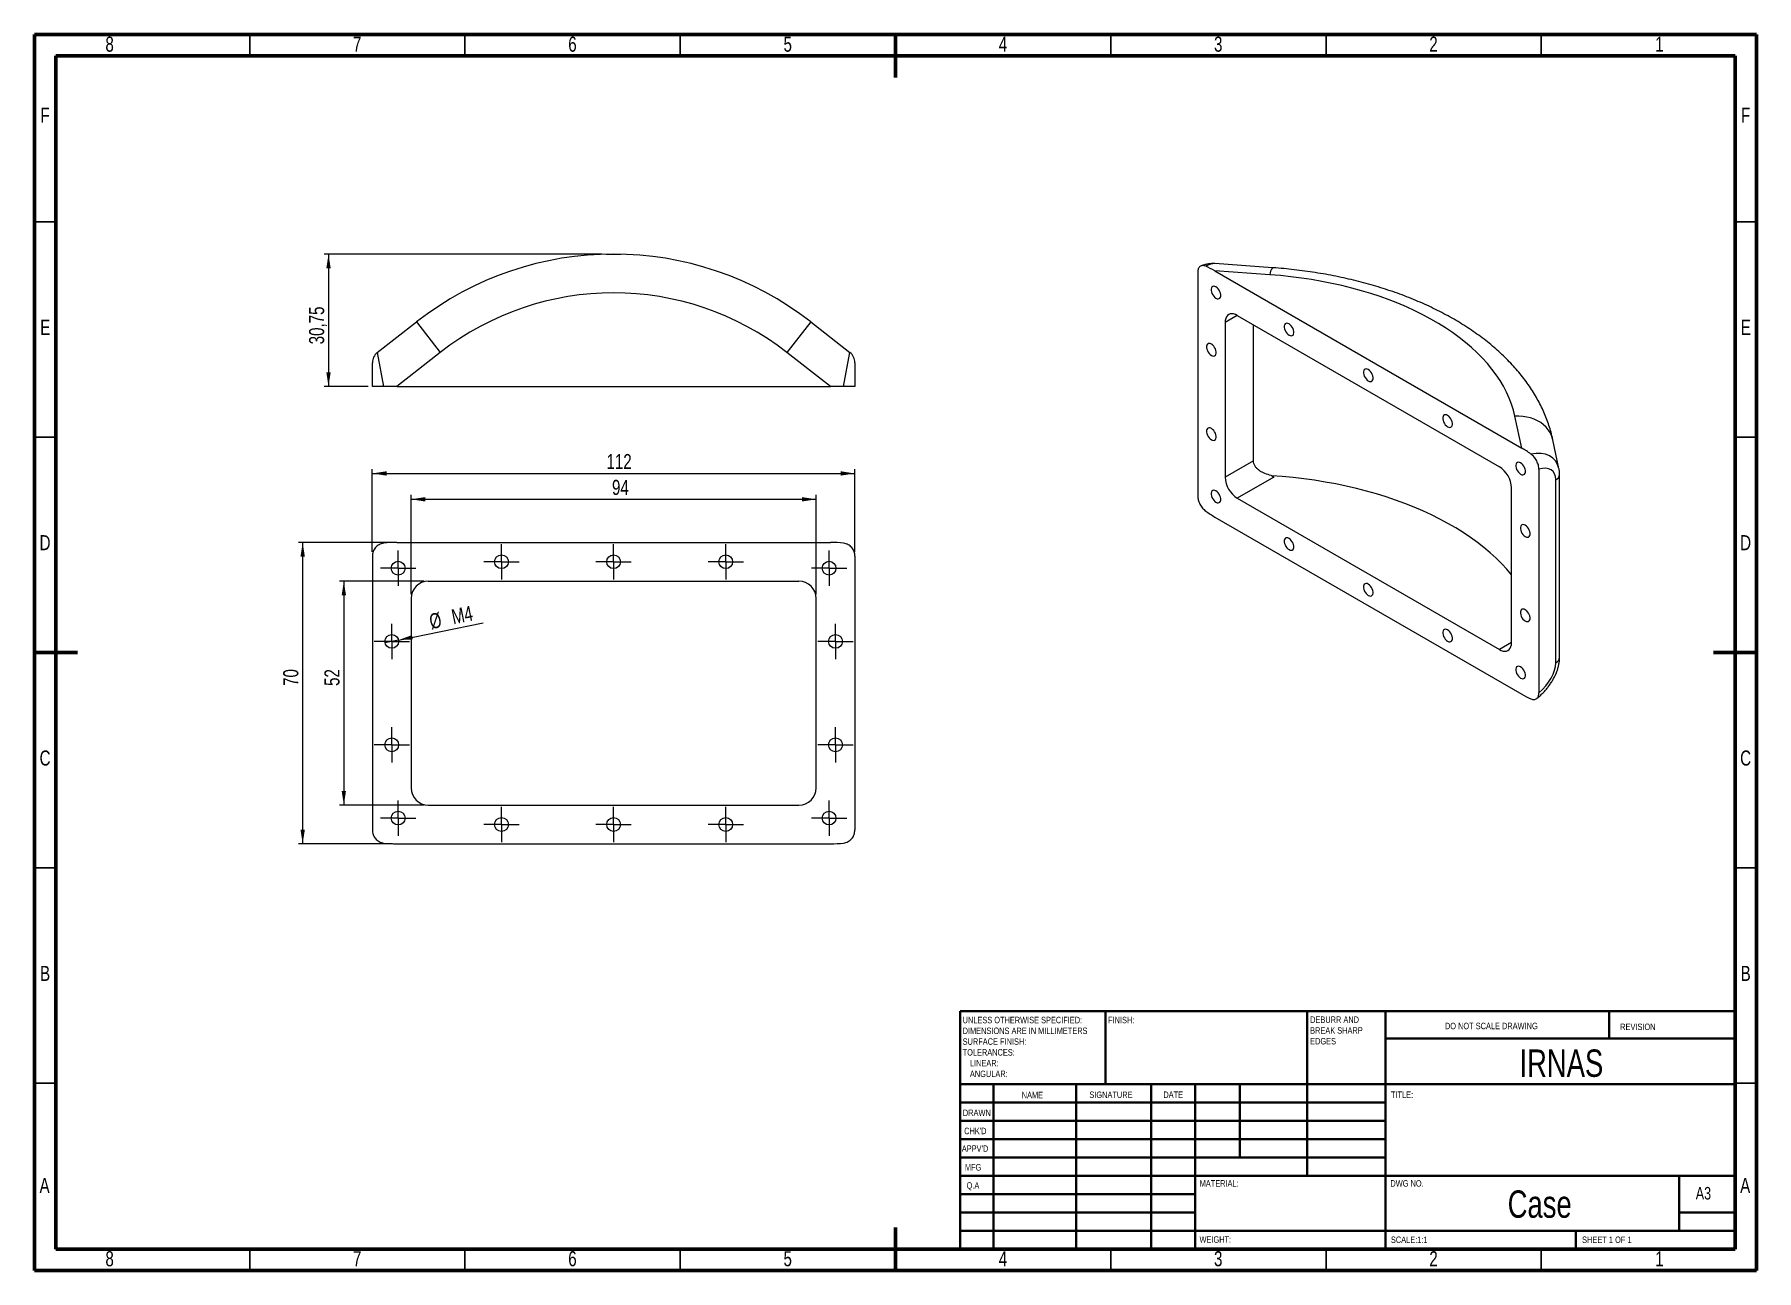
# Model space of a CAD drawing. Header units: millimetres. Extents: x 15 to 415, y 5 to 292.
import ezdxf

# ---------------------------------------------------------------- set-up
doc = ezdxf.new("R2010")
doc.units = ezdxf.units.MM
doc.styles.add('SLDTEXTSTYLE0', font='TXT', dxfattribs={"width": 0.75})
doc.styles.add('SLDTEXTSTYLE1', font='TXT', dxfattribs={"width": 0.686449})
doc.styles.add('SLDTEXTSTYLE2', font='TXT', dxfattribs={"width": 0.6875})
doc.dimstyles.new('SLDDIMSTYLE0', dxfattribs={"dimtxt": 3.5, "dimasz": 3.302, "dimexe": 0, "dimexo": 0.0625, "dimgap": 0.875, "dimtad": 1, "dimrnd": 1e-09, "dimzin": 12, "dimdsep": 46, "dimtxsty": 'SLDTEXTSTYLE0', "dimsah": 1, "dimcen": 0.09, "dimadec": 0, "dimazin": 3, "dimtfac": 1, "dimtofl": 0, "dimtmove": 0, "dimatfit": 3, "dimfxl": 1, "dimfrac": 2, "dimtolj": 1, "dimtzin": 12, "dimarcsym": 0})
doc.dimstyles.new('SLDDIMSTYLE1', dxfattribs={"dimtxt": 3.5, "dimasz": 3.302, "dimexe": 0, "dimexo": 0.0625, "dimgap": 0.875, "dimtad": 1, "dimdec": 0, "dimrnd": 1e-09, "dimzin": 12, "dimdsep": 46, "dimtxsty": 'SLDTEXTSTYLE0', "dimsah": 1, "dimcen": 0.09, "dimadec": 0, "dimazin": 3, "dimtfac": 1, "dimtdec": 0, "dimtofl": 0, "dimtmove": 0, "dimatfit": 3, "dimfxl": 1, "dimfrac": 2, "dimtolj": 1, "dimtzin": 12, "dimarcsym": 0})
doc.dimstyles.new('SLDDIMSTYLE2', dxfattribs={"dimtxt": 3.5, "dimasz": 3.302, "dimexe": 0, "dimexo": 0.0625, "dimgap": 0.875, "dimtad": 1, "dimrnd": 1e-09, "dimzin": 12, "dimdsep": 46, "dimtxsty": 'SLDTEXTSTYLE0', "dimblk1": 'NONE', "dimsah": 1, "dimcen": 0, "dimadec": 0, "dimazin": 3, "dimtfac": 1, "dimtmove": 0, "dimatfit": 3, "dimldrblk": 'NONE', "dimfxl": 1, "dimfrac": 2, "dimtolj": 1, "dimtzin": 12, "dimarcsym": 0})

# ---------------------------------------------------------------- blocks, each defined once
blk = doc.blocks.new('SW_NOTE_0')
at = {"color": 0, "linetype": 'Continuous', "lineweight": 0, "char_height": 1.5, "attachment_point": 1, "style": 'SLDTEXTSTYLE0'}
for s, insert in [('UNLESS OTHERWISE SPECIFIED:', (0, 1.93)), ('SURFACE FINISH:', (0, -3.07)), ('DIMENSIONS ARE IN MILLIMETERS', (0, -0.57)), ('TOLERANCES:', (0, -5.57)), ('ANGULAR:', (1.69, -10.57)), ('LINEAR:', (1.69, -8.07))]:
    blk.add_mtext(s, dxfattribs=dict(at, insert=insert))
blk = doc.blocks.new('SW_NOTE_1')
at = {"color": 0, "linetype": 'Continuous', "lineweight": 0, "char_height": 1.5, "attachment_point": 1, "style": 'SLDTEXTSTYLE0'}
for s, insert in [('DEBURR AND', (0, 1.93)), ('BREAK SHARP', (0, -0.57)), ('EDGES', (0, -3.07))]:
    blk.add_mtext(s, dxfattribs=dict(at, insert=insert))
blk = doc.blocks.new('_D')
at = {"color": 7, "linetype": 'Continuous', "lineweight": 0}
for p, q in [((146.81, 240.99), (82.3, 240.99)), ((83.3, 240.99), (83.3, 210.24)), ((92.48, 210.24), (82.3, 210.24))]:
    blk.add_line(p, q, dxfattribs=at)
for points in [[(83.3, 240.99), (82.8, 237.69), (83.81, 237.69)], [(83.3, 210.24), (83.81, 213.54), (82.8, 213.54)]]:
    blk.add_solid(points, dxfattribs=at)
at = {"color": 7, "linetype": 'Continuous', "lineweight": 0, "insert": (78.79, 220.05), "char_height": 3.5, "attachment_point": 1, "rotation": 90, "style": 'SLDTEXTSTYLE0'}
blk.add_mtext('30,75', dxfattribs=at)
blk = doc.blocks.new('_D_1')
at = {"color": 7, "linetype": 'Continuous', "lineweight": 0}
for p, q in [((93.48, 171.84), (93.48, 191.07)), ((93.48, 190.07), (205.56, 190.07)), ((205.56, 171.84), (205.56, 191.07))]:
    blk.add_line(p, q, dxfattribs=at)
for points in [[(93.48, 190.07), (96.78, 189.56), (96.78, 190.58)], [(205.56, 190.07), (202.26, 190.58), (202.26, 189.56)]]:
    blk.add_solid(points, dxfattribs=at)
at = {"color": 7, "linetype": 'Continuous', "lineweight": 0, "insert": (147.86, 194.58), "char_height": 3.5, "attachment_point": 1, "style": 'SLDTEXTSTYLE0'}
blk.add_mtext('112', dxfattribs=at)
blk = doc.blocks.new('_D_2')
at = {"color": 7, "linetype": 'Continuous', "lineweight": 0}
for p, q in [((98.14, 174.07), (76.3, 174.07)), ((77.3, 174.07), (77.3, 104.07)), ((98.14, 104.07), (76.3, 104.07))]:
    blk.add_line(p, q, dxfattribs=at)
for points in [[(77.3, 174.07), (76.8, 170.77), (77.81, 170.77)], [(77.3, 104.07), (77.81, 107.37), (76.8, 107.37)]]:
    blk.add_solid(points, dxfattribs=at)
at = {"color": 7, "linetype": 'Continuous', "lineweight": 0, "insert": (72.79, 140.74), "char_height": 3.5, "attachment_point": 1, "rotation": 90, "style": 'SLDTEXTSTYLE0'}
blk.add_mtext('70', dxfattribs=at)
blk = doc.blocks.new('_D_3')
at = {"color": 7, "linetype": 'Continuous', "lineweight": 0}
for p, q in [((102.48, 162.07), (102.48, 185.07)), ((102.48, 184.07), (196.56, 184.07)), ((196.56, 162.07), (196.56, 185.07))]:
    blk.add_line(p, q, dxfattribs=at)
for points in [[(102.48, 184.07), (105.78, 183.56), (105.78, 184.58)], [(196.56, 184.07), (193.26, 184.58), (193.26, 183.56)]]:
    blk.add_solid(points, dxfattribs=at)
at = {"color": 7, "linetype": 'Continuous', "lineweight": 0, "insert": (149.15, 188.58), "char_height": 3.5, "attachment_point": 1, "style": 'SLDTEXTSTYLE0'}
blk.add_mtext('94', dxfattribs=at)
blk = doc.blocks.new('_D_4')
at = {"color": 7, "linetype": 'Continuous', "lineweight": 0}
for p, q in [((105.48, 165.07), (85.86, 165.07)), ((86.86, 165.07), (86.86, 113.07)), ((105.48, 113.07), (85.86, 113.07))]:
    blk.add_line(p, q, dxfattribs=at)
for points in [[(86.86, 165.07), (86.36, 161.77), (87.37, 161.77)], [(86.86, 113.07), (87.37, 116.37), (86.36, 116.37)]]:
    blk.add_solid(points, dxfattribs=at)
at = {"color": 7, "linetype": 'Continuous', "lineweight": 0, "insert": (82.35, 140.74), "char_height": 3.5, "attachment_point": 1, "rotation": 90, "style": 'SLDTEXTSTYLE0'}
blk.add_mtext('52', dxfattribs=at)
blk = doc.blocks.new('_D_5')
at = {"color": 7, "linetype": 'Continuous', "lineweight": 0}
for q in [(119.25, 155.37), (96.41, 150.75)]:
    blk.add_line((99.55, 151.38), q, dxfattribs=at)
blk.add_solid([(99.55, 151.38), (102.89, 151.54), (102.69, 152.54)], dxfattribs=at)
at = {"color": 7, "linetype": 'Continuous', "lineweight": 0, "char_height": 3.5, "attachment_point": 1, "rotation": 11.433, "style": 'SLDTEXTSTYLE0'}
for s, insert in [('%%c', (106.45, 157.34)), ('M4', (111.61, 158.44))]:
    blk.add_mtext(s, dxfattribs=dict(at, insert=insert))
blk = doc.blocks.new('_NONE')
blk = doc.blocks.new('SW_CENTERMARKSYMBOL_0')
at = {"color": 0, "linetype": 'Continuous', "lineweight": 0}
for p, q in [((0, 2.5), (0, 4.1)), ((-2.5, 0), (-4.1, 0)), ((0, 0), (-2.5, 0)), ((0, 0), (0, 2.5)), ((0, 0), (0, -2.5)), ((0, 0), (2.5, 0)), ((2.5, 0), (4.1, 0)), ((0, -2.5), (0, -4.1))]:
    blk.add_line(p, q, dxfattribs=at)
blk = doc.blocks.new('SW_CENTERMARKSYMBOL_1')
at = {"color": 0, "linetype": 'Continuous', "lineweight": 0}
for p, q in [((0, 2.5), (0, 4.1)), ((-2.5, 0), (-4.1, 0)), ((0, 0), (-2.5, 0)), ((0, 0), (0, 2.5)), ((0, 0), (0, -2.5)), ((0, 0), (2.5, 0)), ((2.5, 0), (4.1, 0)), ((0, -2.5), (0, -4.1))]:
    blk.add_line(p, q, dxfattribs=at)
blk = doc.blocks.new('SW_CENTERMARKSYMBOL_2')
at = {"color": 0, "linetype": 'Continuous', "lineweight": 0}
for p, q in [((0, 2.5), (0, 4.1)), ((-2.5, 0), (-4.1, 0)), ((0, 0), (-2.5, 0)), ((0, 0), (0, 2.5)), ((0, 0), (0, -2.5)), ((0, 0), (2.5, 0)), ((2.5, 0), (4.1, 0)), ((0, -2.5), (0, -4.1))]:
    blk.add_line(p, q, dxfattribs=at)
blk = doc.blocks.new('SW_CENTERMARKSYMBOL_3')
at = {"color": 0, "linetype": 'Continuous', "lineweight": 0}
for p, q in [((0, 2.5), (0, 4.1)), ((-2.5, 0), (-4.1, 0)), ((0, 0), (-2.5, 0)), ((0, 0), (0, 2.5)), ((0, 0), (0, -2.5)), ((0, 0), (2.5, 0)), ((2.5, 0), (4.1, 0)), ((0, -2.5), (0, -4.1))]:
    blk.add_line(p, q, dxfattribs=at)
blk = doc.blocks.new('SW_CENTERMARKSYMBOL_4')
at = {"color": 0, "linetype": 'Continuous', "lineweight": 0}
for p, q in [((0, 2.5), (0, 4.1)), ((-2.5, 0), (-4.1, 0)), ((0, 0), (-2.5, 0)), ((0, 0), (0, 2.5)), ((0, 0), (0, -2.5)), ((0, 0), (2.5, 0)), ((2.5, 0), (4.1, 0)), ((0, -2.5), (0, -4.1))]:
    blk.add_line(p, q, dxfattribs=at)
blk = doc.blocks.new('SW_CENTERMARKSYMBOL_5')
at = {"color": 0, "linetype": 'Continuous', "lineweight": 0}
for p, q in [((0, 2.5), (0, 4.1)), ((-2.5, 0), (-4.1, 0)), ((0, 0), (-2.5, 0)), ((0, 0), (0, 2.5)), ((0, 0), (0, -2.5)), ((0, 0), (2.5, 0)), ((2.5, 0), (4.1, 0)), ((0, -2.5), (0, -4.1))]:
    blk.add_line(p, q, dxfattribs=at)
blk = doc.blocks.new('SW_CENTERMARKSYMBOL_6')
at = {"color": 0, "linetype": 'Continuous', "lineweight": 0}
for p, q in [((0, 2.5), (0, 4.1)), ((-2.5, 0), (-4.1, 0)), ((0, 0), (-2.5, 0)), ((0, 0), (0, 2.5)), ((0, 0), (0, -2.5)), ((0, 0), (2.5, 0)), ((2.5, 0), (4.1, 0)), ((0, -2.5), (0, -4.1))]:
    blk.add_line(p, q, dxfattribs=at)
blk = doc.blocks.new('SW_CENTERMARKSYMBOL_7')
at = {"color": 0, "linetype": 'Continuous', "lineweight": 0}
for p, q in [((0, 2.5), (0, 4.1)), ((-2.5, 0), (-4.1, 0)), ((0, 0), (-2.5, 0)), ((0, 0), (0, 2.5)), ((0, 0), (0, -2.5)), ((0, 0), (2.5, 0)), ((2.5, 0), (4.1, 0)), ((0, -2.5), (0, -4.1))]:
    blk.add_line(p, q, dxfattribs=at)
blk = doc.blocks.new('SW_CENTERMARKSYMBOL_8')
at = {"color": 0, "linetype": 'Continuous', "lineweight": 0}
for p, q in [((0, 2.5), (0, 4.1)), ((-2.5, 0), (-4.1, 0)), ((0, 0), (-2.5, 0)), ((0, 0), (0, 2.5)), ((0, 0), (0, -2.5)), ((0, 0), (2.5, 0)), ((2.5, 0), (4.1, 0)), ((0, -2.5), (0, -4.1))]:
    blk.add_line(p, q, dxfattribs=at)
blk = doc.blocks.new('SW_CENTERMARKSYMBOL_9')
at = {"color": 0, "linetype": 'Continuous', "lineweight": 0}
for p, q in [((0, 2.5), (0, 4.1)), ((-2.5, 0), (-4.1, 0)), ((0, 0), (-2.5, 0)), ((0, 0), (0, 2.5)), ((0, 0), (0, -2.5)), ((0, 0), (2.5, 0)), ((2.5, 0), (4.1, 0)), ((0, -2.5), (0, -4.1))]:
    blk.add_line(p, q, dxfattribs=at)
blk = doc.blocks.new('SW_CENTERMARKSYMBOL_10')
at = {"color": 0, "linetype": 'Continuous', "lineweight": 0}
for p, q in [((0, 2.5), (0, 4.1)), ((-2.5, 0), (-4.1, 0)), ((0, 0), (-2.5, 0)), ((0, 0), (0, 2.5)), ((0, 0), (0, -2.5)), ((0, 0), (2.5, 0)), ((2.5, 0), (4.1, 0)), ((0, -2.5), (0, -4.1))]:
    blk.add_line(p, q, dxfattribs=at)
blk = doc.blocks.new('SW_CENTERMARKSYMBOL_11')
at = {"color": 0, "linetype": 'Continuous', "lineweight": 0}
for p, q in [((0, 2.5), (0, 4.1)), ((-2.5, 0), (-4.1, 0)), ((0, 0), (-2.5, 0)), ((0, 0), (0, 2.5)), ((0, 0), (0, -2.5)), ((0, 0), (2.5, 0)), ((2.5, 0), (4.1, 0)), ((0, -2.5), (0, -4.1))]:
    blk.add_line(p, q, dxfattribs=at)
blk = doc.blocks.new('SW_CENTERMARKSYMBOL_12')
at = {"color": 0, "linetype": 'Continuous', "lineweight": 0}
for p, q in [((0, 2.5), (0, 4.1)), ((-2.5, 0), (-4.1, 0)), ((0, 0), (-2.5, 0)), ((0, 0), (0, 2.5)), ((0, 0), (0, -2.5)), ((0, 0), (2.5, 0)), ((2.5, 0), (4.1, 0)), ((0, -2.5), (0, -4.1))]:
    blk.add_line(p, q, dxfattribs=at)
blk = doc.blocks.new('SW_CENTERMARKSYMBOL_13')
at = {"color": 0, "linetype": 'Continuous', "lineweight": 0}
for p, q in [((0, 2.5), (0, 4.1)), ((-2.5, 0), (-4.1, 0)), ((0, 0), (-2.5, 0)), ((0, 0), (0, 2.5)), ((0, 0), (0, -2.5)), ((0, 0), (2.5, 0)), ((2.5, 0), (4.1, 0)), ((0, -2.5), (0, -4.1))]:
    blk.add_line(p, q, dxfattribs=at)

msp = doc.modelspace()

# ---------------------------------------------------------------- linework, layer by layer
at = {"color": 7, "linetype": 'Continuous', "lineweight": 60}
for p, q in [((15, 292), (415, 292)), ((15, 5), (15, 292)), ((215, 292), (215, 282)), ((415, 292), (415, 5)), ((20, 287), (410, 287)), ((20, 10), (20, 287)), ((410, 287), (410, 10)), ((15, 148.5), (25, 148.5)), ((415, 148.5), (405, 148.5)), ((410, 65.25), (410, 10)), ((215, 5), (215, 15)), ((410, 10), (20, 10)), ((410, 10), (222.8, 10)), ((415, 5), (15, 5))]:
    msp.add_line(p, q, dxfattribs=at)
at = {"color": 7, "linetype": 'Continuous', "lineweight": 30}
for p, q in [((65, 292), (65, 287)), ((115, 292), (115, 287)), ((165, 292), (165, 287)), ((265, 292), (265, 287)), ((315, 292), (315, 287)), ((365, 292), (365, 287)), ((15, 248.5), (20, 248.5)), ((415, 248.5), (410, 248.5)), ((15, 198.5), (20, 198.5)), ((415, 198.5), (410, 198.5)), ((15, 98.5), (20, 98.5)), ((415, 98.5), (410, 98.5)), ((15, 48.5), (20, 48.5)), ((415, 48.5), (410, 48.5)), ((65, 5), (65, 10)), ((115, 5), (115, 10)), ((165, 5), (165, 10)), ((265, 5), (265, 10)), ((315, 5), (315, 10)), ((365, 5), (365, 10))]:
    msp.add_line(p, q, dxfattribs=at)
at = {"color": 7, "linetype": 'Continuous', "lineweight": 0}
msp.add_line((147.81, 240.989), (151.236, 240.989), dxfattribs=at)
at = {"color": 7, "linetype": 'Continuous', "lineweight": 15}
for p, q in [((285.197, 236.781), (285.197, 184.894)), ((302.589, 237.831), (289.185, 238.781)), ((289.198, 237.107), (360.448, 195.975)), ((301.953, 236.203), (289.198, 237.107)), ((94.636, 218.137), (103.727, 225.239)), ((103.727, 225.239), (109.268, 218.147)), ((195.319, 225.239), (189.778, 218.147)), ((195.319, 225.239), (204.41, 218.137)), ((291.56, 225.128), (291.56, 189.2)), ((294.389, 226.761), (355.257, 191.623)), ((298.133, 192.994), (298.133, 224.6)), ((94.636, 218.137), (96.098, 210.236)), ((109.268, 218.147), (99.141, 210.236)), ((199.905, 210.236), (189.778, 218.147)), ((202.948, 210.236), (204.41, 218.137)), ((93.483, 210.236), (93.483, 215.773)), ((205.563, 215.773), (205.563, 210.236)), ((99.141, 210.236), (96.098, 210.236)), ((99.141, 210.236), (199.905, 210.236)), ((202.948, 210.236), (199.905, 210.236)), ((360.448, 195.975), (358.882, 203.338)), ((369.1, 191.212), (367.685, 197.861)), ((298.133, 192.994), (291.56, 189.2)), ((302.874, 189.199), (294.389, 184.301)), ((364.45, 191.029), (364.45, 139.142)), ((368.365, 146.116), (368.365, 188.576)), ((369.243, 147.341), (369.243, 189.801)), ((294.389, 184.301), (355.257, 149.162)), ((358.086, 150.796), (358.086, 186.724)), ((289.198, 179.949), (360.448, 138.817)), ((99.141, 174.068), (199.905, 174.068)), ((93.483, 170.84), (93.483, 107.295)), ((205.563, 170.84), (205.563, 107.295)), ((106.483, 165.068), (192.563, 165.068)), ((102.483, 161.068), (102.483, 117.068)), ((196.563, 117.068), (196.563, 161.068)), ((106.483, 113.068), (192.563, 113.068)), ((99.141, 104.068), (199.905, 104.068))]:
    msp.add_line(p, q, dxfattribs=at)
at = {"color": 8, "linetype": 'Continuous', "lineweight": 15}
for p, q in [((294.389, 226.761), (291.56, 225.128)), ((358.086, 150.795), (355.257, 149.162))]:
    msp.add_line(p, q, dxfattribs=at)
at = {"color": 7, "linetype": 'Continuous', "lineweight": 40}
for p, q in [((230, 65.25), (410, 65.25)), ((230, 65.25), (230, 10)), ((263.8, 48.25), (263.8, 65.25)), ((310.6, 65.25), (310.6, 27)), ((328.8, 65.25), (328.8, 10)), ((380.8, 58.875), (380.8, 65.25)), ((410, 58.875), (328.8, 58.875)), ((410, 48.25), (230, 48.25)), ((237.8, 48.25), (237.8, 10)), ((256.991, 48.25), (256.991, 10)), ((274.399, 48.25), (274.399, 10)), ((284.6, 10), (284.6, 48.25)), ((295, 31.25), (295, 48.25)), ((328.8, 44), (230, 44)), ((328.8, 39.75), (230, 39.75)), ((328.8, 35.5), (230, 35.5)), ((328.8, 31.25), (230, 31.25)), ((284.6, 27), (230, 27)), ((284.6, 27), (410, 27)), ((397, 14.25), (397, 27)), ((284.6, 22.75), (230, 22.75)), ((284.6, 18.5), (230, 18.5)), ((410, 18.5), (397, 18.5)), ((230, 14.25), (410, 14.25)), ((373, 10), (373, 14.25))]:
    msp.add_line(p, q, dxfattribs=at)
at = {"color": 7, "linetype": 'Continuous', "lineweight": 15, "flags": 128}
for points in [[(358.882, 203.338), (358.534, 204.754), (358.092, 206.162), (357.559, 207.559), (356.935, 208.943), (356.22, 210.312), (355.415, 211.665), (354.523, 213), (353.543, 214.314), (352.478, 215.605), (351.329, 216.873), (350.097, 218.114), (348.785, 219.327), (347.395, 220.511), (345.927, 221.664), (344.385, 222.784), (342.771, 223.869), (341.086, 224.918), (339.334, 225.929), (337.517, 226.902), (335.637, 227.834), (333.698, 228.724), (331.701, 229.571), (329.65, 230.374), (327.548, 231.131), (325.398, 231.842), (323.203, 232.506), (320.965, 233.12), (318.689, 233.686), (316.378, 234.201), (314.034, 234.666), (311.662, 235.078), (309.264, 235.439), (306.844, 235.747), (304.406, 236.001), (301.953, 236.203)], [(289.439, 230.762), (289.71, 230.643), (289.965, 230.608), (290.189, 230.657), (290.37, 230.789), (290.497, 230.994), (290.562, 231.262), (290.562, 231.577), (290.497, 231.921), (290.37, 232.273), (290.189, 232.613), (289.965, 232.921), (289.71, 233.18), (289.439, 233.375), (289.168, 233.493), (288.913, 233.529), (288.689, 233.479), (288.508, 233.348), (288.381, 233.142), (288.316, 232.874), (288.316, 232.559), (288.381, 232.216), (288.508, 231.864), (288.689, 231.523), (288.913, 231.215), (289.168, 230.956), (289.439, 230.762)], [(294.389, 226.761), (293.946, 226.976), (293.515, 227.106), (293.105, 227.146), (292.726, 227.097), (292.389, 226.959), (292.101, 226.736), (291.869, 226.433), (291.699, 226.057), (291.595, 225.619), (291.56, 225.128)], [(306.41, 222.19), (306.68, 222.071), (306.936, 222.036), (307.16, 222.085), (307.341, 222.216), (307.468, 222.422), (307.533, 222.69), (307.533, 223.005), (307.468, 223.349), (307.341, 223.701), (307.16, 224.041), (306.936, 224.349), (306.68, 224.608), (306.41, 224.803), (306.139, 224.921), (305.884, 224.956), (305.659, 224.907), (305.479, 224.776), (305.352, 224.57), (305.287, 224.302), (305.287, 223.987), (305.352, 223.643), (305.479, 223.291), (305.659, 222.951), (305.884, 222.643), (306.139, 222.384), (306.41, 222.19)], [(288.379, 217.493), (288.649, 217.374), (288.904, 217.339), (289.129, 217.388), (289.31, 217.52), (289.436, 217.725), (289.502, 217.993), (289.502, 218.308), (289.436, 218.652), (289.31, 219.004), (289.129, 219.344), (288.904, 219.653), (288.649, 219.911), (288.379, 220.106), (288.108, 220.224), (287.853, 220.26), (287.628, 220.21), (287.447, 220.079), (287.321, 219.873), (287.255, 219.605), (287.255, 219.29), (287.321, 218.947), (287.447, 218.595), (287.628, 218.254), (287.853, 217.946), (288.108, 217.687), (288.379, 217.493)], [(324.823, 211.56), (325.094, 211.441), (325.349, 211.406), (325.573, 211.455), (325.754, 211.587), (325.881, 211.792), (325.946, 212.06), (325.946, 212.375), (325.881, 212.719), (325.754, 213.071), (325.573, 213.411), (325.349, 213.72), (325.094, 213.978), (324.823, 214.173), (324.552, 214.291), (324.297, 214.327), (324.073, 214.277), (323.892, 214.146), (323.765, 213.94), (323.7, 213.672), (323.7, 213.357), (323.765, 213.014), (323.892, 212.662), (324.073, 212.321), (324.297, 212.013), (324.552, 211.754), (324.823, 211.56)], [(288.379, 200.509), (288.108, 200.627), (287.853, 200.663), (287.628, 200.613), (287.447, 200.482), (287.321, 200.276), (287.255, 200.008), (287.255, 199.693), (287.321, 199.35), (287.447, 198.998), (287.628, 198.658), (287.853, 198.349), (288.108, 198.09), (288.379, 197.896), (288.649, 197.778), (288.904, 197.742), (289.129, 197.791), (289.31, 197.923), (289.436, 198.128), (289.502, 198.396), (289.502, 198.711), (289.436, 199.055), (289.31, 199.407), (289.129, 199.747), (288.904, 200.056), (288.649, 200.315), (288.379, 200.509)], [(343.236, 203.543), (342.966, 203.661), (342.711, 203.697), (342.486, 203.647), (342.305, 203.516), (342.179, 203.31), (342.113, 203.042), (342.113, 202.727), (342.179, 202.384), (342.305, 202.032), (342.486, 201.692), (342.711, 201.383), (342.966, 201.124), (343.236, 200.93), (343.507, 200.812), (343.762, 200.776), (343.987, 200.825), (344.168, 200.957), (344.294, 201.163), (344.36, 201.431), (344.36, 201.746), (344.294, 202.089), (344.168, 202.441), (343.987, 202.781), (343.762, 203.09), (343.507, 203.349), (343.236, 203.543)], [(360.207, 192.521), (359.936, 192.64), (359.681, 192.675), (359.457, 192.626), (359.276, 192.494), (359.149, 192.289), (359.084, 192.021), (359.084, 191.706), (359.149, 191.362), (359.276, 191.01), (359.457, 190.67), (359.681, 190.361), (359.936, 190.103), (360.207, 189.908), (360.478, 189.79), (360.733, 189.754), (360.957, 189.804), (361.138, 189.935), (361.265, 190.141), (361.33, 190.409), (361.33, 190.724), (361.265, 191.067), (361.138, 191.419), (360.957, 191.76), (360.733, 192.068), (360.478, 192.327), (360.207, 192.521)], [(358.086, 166.562), (357.018, 167.816), (355.807, 169.12), (354.513, 170.397), (353.139, 171.646), (351.687, 172.866), (350.158, 174.053), (348.556, 175.208), (346.881, 176.328), (345.136, 177.412), (343.324, 178.458), (341.446, 179.465), (339.506, 180.432), (337.506, 181.358), (335.448, 182.24), (333.336, 183.078), (331.172, 183.871), (328.96, 184.618), (326.701, 185.318), (324.4, 185.969), (322.059, 186.571), (319.681, 187.124), (317.27, 187.626), (314.828, 188.076), (312.36, 188.475), (309.868, 188.821), (307.356, 189.114), (304.826, 189.354), (302.381, 189.534)], [(289.439, 186.015), (289.168, 186.134), (288.913, 186.169), (288.689, 186.12), (288.508, 185.988), (288.381, 185.783), (288.316, 185.515), (288.316, 185.2), (288.381, 184.856), (288.508, 184.504), (288.689, 184.164), (288.913, 183.856), (289.168, 183.597), (289.439, 183.402), (289.71, 183.284), (289.965, 183.248), (290.189, 183.298), (290.37, 183.429), (290.497, 183.635), (290.562, 183.903), (290.562, 184.218), (290.497, 184.561), (290.37, 184.913), (290.189, 185.254), (289.965, 185.562), (289.71, 185.821), (289.439, 186.015)], [(361.268, 178.028), (360.997, 178.146), (360.742, 178.182), (360.517, 178.132), (360.337, 178.001), (360.21, 177.795), (360.145, 177.527), (360.145, 177.212), (360.21, 176.869), (360.337, 176.517), (360.517, 176.176), (360.742, 175.868), (360.997, 175.609), (361.268, 175.415), (361.538, 175.296), (361.793, 175.261), (362.018, 175.31), (362.199, 175.442), (362.326, 175.647), (362.391, 175.915), (362.391, 176.23), (362.326, 176.574), (362.199, 176.926), (362.018, 177.266), (361.793, 177.575), (361.538, 177.833), (361.268, 178.028)], [(306.41, 174.994), (306.139, 175.112), (305.884, 175.147), (305.659, 175.098), (305.479, 174.967), (305.352, 174.761), (305.287, 174.493), (305.287, 174.178), (305.352, 173.835), (305.479, 173.482), (305.659, 173.142), (305.884, 172.834), (306.139, 172.575), (306.41, 172.381), (306.68, 172.262), (306.936, 172.227), (307.16, 172.276), (307.341, 172.407), (307.468, 172.613), (307.533, 172.881), (307.533, 173.196), (307.468, 173.54), (307.341, 173.892), (307.16, 174.232), (306.936, 174.54), (306.68, 174.799), (306.41, 174.994)], [(324.823, 164.364), (324.552, 164.482), (324.297, 164.518), (324.073, 164.468), (323.892, 164.337), (323.765, 164.131), (323.7, 163.863), (323.7, 163.548), (323.765, 163.205), (323.892, 162.853), (324.073, 162.513), (324.297, 162.204), (324.552, 161.945), (324.823, 161.751), (325.094, 161.632), (325.349, 161.597), (325.573, 161.646), (325.754, 161.778), (325.881, 161.983), (325.946, 162.251), (325.946, 162.566), (325.881, 162.91), (325.754, 163.262), (325.573, 163.602), (325.349, 163.911), (325.094, 164.17), (324.823, 164.364)], [(361.268, 155.818), (361.538, 155.699), (361.793, 155.664), (362.018, 155.713), (362.199, 155.845), (362.326, 156.05), (362.391, 156.318), (362.391, 156.633), (362.326, 156.977), (362.199, 157.329), (362.018, 157.669), (361.793, 157.978), (361.538, 158.237), (361.268, 158.431), (360.997, 158.549), (360.742, 158.585), (360.517, 158.535), (360.337, 158.404), (360.21, 158.198), (360.145, 157.93), (360.145, 157.615), (360.21, 157.272), (360.337, 156.92), (360.517, 156.58), (360.742, 156.271), (360.997, 156.012), (361.268, 155.818)], [(343.236, 151.121), (343.507, 151.003), (343.762, 150.967), (343.987, 151.016), (344.168, 151.148), (344.294, 151.354), (344.36, 151.622), (344.36, 151.937), (344.294, 152.28), (344.168, 152.632), (343.987, 152.972), (343.762, 153.281), (343.507, 153.54), (343.236, 153.734), (342.966, 153.852), (342.711, 153.888), (342.486, 153.839), (342.305, 153.707), (342.179, 153.501), (342.113, 153.233), (342.113, 152.918), (342.179, 152.575), (342.305, 152.223), (342.486, 151.883), (342.711, 151.574), (342.966, 151.315), (343.236, 151.121)], [(355.257, 149.162), (355.7, 148.947), (356.131, 148.818), (356.541, 148.777), (356.92, 148.827), (357.257, 148.965), (357.545, 149.188), (357.777, 149.491), (357.947, 149.866), (358.051, 150.305), (358.086, 150.796)], [(360.207, 142.549), (360.478, 142.431), (360.733, 142.395), (360.957, 142.444), (361.138, 142.576), (361.265, 142.781), (361.33, 143.05), (361.33, 143.365), (361.265, 143.708), (361.138, 144.06), (360.957, 144.4), (360.733, 144.709), (360.478, 144.968), (360.207, 145.162), (359.936, 145.28), (359.681, 145.316), (359.457, 145.266), (359.276, 145.135), (359.149, 144.929), (359.084, 144.661), (359.084, 144.346), (359.149, 144.003), (359.276, 143.651), (359.457, 143.311), (359.681, 143.002), (359.936, 142.743), (360.207, 142.549)]]:
    msp.add_lwpolyline(points, dxfattribs=at)
at = {"color": 8, "linetype": 'Continuous', "lineweight": 15, "flags": 128}
msp.add_lwpolyline([(367.685, 197.861), (367.62, 198.136), (367.378, 198.862), (367.043, 199.556), (366.618, 200.212), (366.109, 200.821), (365.521, 201.377), (364.859, 201.874), (364.133, 202.307), (363.349, 202.67), (362.516, 202.96), (361.643, 203.174), (360.739, 203.309), (359.816, 203.364), (358.882, 203.338)], dxfattribs=at)
at = {"color": 7, "linetype": 'Continuous', "lineweight": 15}
for centre in [(99.483, 168.068), (123.483, 169.568), (149.523, 169.568), (175.563, 169.568), (199.563, 168.068), (97.983, 151.068), (201.063, 151.068), (97.983, 127.068), (201.063, 127.068), (99.483, 110.068), (123.483, 108.568), (149.523, 108.568), (175.563, 108.568), (199.563, 110.068)]:
    msp.add_circle(centre, 1.6, dxfattribs=at)
for centre, radius, start, end in [((149.523, 166.623), 74.385, 52, 128), ((149.523, 166.623), 65.385, 52, 128), ((96.483, 215.773), 3, 128, 180), ((202.563, 215.773), 3, 0, 52), ((297.658, 189.454), 6.102, 182.38686, 237.61314), ((305.074, 192.974), 4.369, 230.311, 239.76982), ((351.989, 186.469), 6.102, 2.38686, 57.61314), ((106.483, 161.068), 4, 90, 180), ((192.563, 161.068), 4, 0, 90), ((106.483, 117.068), 4, 180, 270), ((192.563, 117.068), 4, 270, 0)]:
    msp.add_arc(centre, radius, start, end, dxfattribs=at)
at = {"color": 8, "linetype": 'Continuous', "lineweight": 15}
for centre, radius, start, end in [((304.483, 236.153), 2.53, 138.4479, 178.87135), ((367.705, 189.977), 1.548, 295.22028, 353.48796), ((367.705, 147.517), 1.549, 295.22262, 353.45724)]:
    msp.add_arc(centre, radius, start, end, dxfattribs=at)
for centre, major_axis, ratio, start_param, end_param in [((285.849, 229.995), (4.132, 8.579), 0.4659827, 0.1830376, 0.5922521), ((360.859, 186.693), (7.201, 6.594), 0.6445795, 5.9177655, 7.111044)]:
    msp.add_ellipse(centre, major_axis=major_axis, ratio=ratio, start_param=start_param, end_param=end_param, dxfattribs=at)
at = {"color": 7, "linetype": 'Continuous', "lineweight": 15}
for centre, major_axis, ratio, start_param, end_param in [((289.198, 229.758), (9.558, -8.316), 0.4732539, 1.9613775, 2.1710972), ((360.448, 188.626), (9.558, -8.316), 0.4732539, 1.7516578, 1.9613775), ((362.981, 185.468), (4.558, 5.239), 0.5470045, 5.7219044, 7.0163742), ((289.198, 187.298), (9.558, -8.316), 0.4732539, 4.8932504, 5.1029702), ((99.141, 165.068), (14.618, 0), 0.6156615, 1.5707963, 1.780516), ((199.905, 165.068), (14.618, 0), 0.6156615, 1.3610766, 1.5707963), ((362.981, 143.008), (4.558, 5.239), 0.5470045, 4.4274346, 5.7219044), ((360.448, 146.166), (9.558, -8.316), 0.4732539, 5.1029702, 5.3126899), ((99.141, 113.068), (-14.618, 0), 0.6156615, 1.3610766, 1.5707963), ((199.905, 113.068), (-14.618, 0), 0.6156615, 1.5707963, 1.780516)]:
    msp.add_ellipse(centre, major_axis=major_axis, ratio=ratio, start_param=start_param, end_param=end_param, dxfattribs=at)
for points, knots in [([(287.046, 238.188), (286.917, 238.243), (286.792, 238.282), (286.548, 238.331), (286.429, 238.341), (286.202, 238.329), (286.095, 238.308), (285.896, 238.237), (285.802, 238.186), (285.634, 238.057), (285.56, 237.979), (285.43, 237.798), (285.375, 237.693), (285.286, 237.465), (285.253, 237.342), (285.208, 237.075), (285.197, 236.931), (285.197, 236.781)], [0, 0, 0, 0, 0.125, 0.125, 0.25, 0.25, 0.375, 0.375, 0.5, 0.5, 0.625, 0.625, 0.75, 0.75, 0.875, 0.875, 1, 1, 1, 1]), ([(289.182, 238.777), (289.154, 238.781), (288.897, 238.811), (288.397, 238.796), (287.677, 238.729), (286.931, 238.575), (286.365, 238.41), (286.049, 238.291), (285.987, 238.268)], [0, 0, 0, 0, 0.0257836, 0.2383233, 0.4608109, 0.6945476, 0.9397507, 1, 1, 1, 1]), ([(367.685, 197.861), (367.612, 198.189), (367.421, 199.047), (367.042, 200.424), (366.53, 201.989), (365.935, 203.541), (365.258, 205.08), (364.498, 206.604), (363.657, 208.112), (362.733, 209.601), (361.728, 211.07), (360.643, 212.517), (359.478, 213.94), (358.234, 215.336), (356.913, 216.704), (355.516, 218.042), (354.046, 219.347), (352.505, 220.618), (350.895, 221.853), (349.218, 223.049), (347.478, 224.207), (345.677, 225.323), (343.817, 226.398), (341.901, 227.43), (339.932, 228.417), (337.913, 229.36), (335.847, 230.258), (333.735, 231.109), (331.58, 231.914), (329.385, 232.672), (327.153, 233.382), (324.886, 234.044), (322.586, 234.658), (320.256, 235.222), (317.898, 235.738), (315.516, 236.204), (313.11, 236.621), (310.685, 236.988), (308.243, 237.304), (305.785, 237.57), (303.898, 237.736), (302.831, 237.814), (302.589, 237.831)], [0, 0, 0, 0, 0.0147729, 0.0386925, 0.0626948, 0.0868356, 0.1111338, 0.1356047, 0.1602593, 0.1851041, 0.2101409, 0.2353666, 0.2607737, 0.2863508, 0.3120829, 0.3379528, 0.3639416, 0.3900299, 0.4161985, 0.4424292, 0.4687051, 0.4950114, 0.5213349, 0.5476639, 0.5739878, 0.6002999, 0.6265952, 0.6528701, 0.6791222, 0.7053498, 0.7315525, 0.75773, 0.7838829, 0.8100122, 0.8361192, 0.8622052, 0.8882721, 0.9143218, 0.9403563, 0.9663776, 0.992388, 1, 1, 1, 1]), ([(96.098, 210.236), (95.916, 210.236), (95.739, 210.236), (95.394, 210.236), (95.225, 210.236), (94.904, 210.236), (94.753, 210.236), (94.471, 210.236), (94.339, 210.236), (94.102, 210.236), (93.997, 210.236), (93.813, 210.236), (93.734, 210.236), (93.609, 210.236), (93.562, 210.236), (93.499, 210.236), (93.483, 210.236), (93.483, 210.236)], [0, 0, 0, 0, 0.125, 0.125, 0.25, 0.25, 0.375, 0.375, 0.5, 0.5, 0.625, 0.625, 0.75, 0.75, 0.875, 0.875, 1, 1, 1, 1]), ([(205.563, 210.236), (205.563, 210.236), (205.5, 210.236), (205.312, 210.236), (205.234, 210.236), (205.052, 210.236), (204.945, 210.236), (204.707, 210.236), (204.577, 210.236), (204.296, 210.236), (204.143, 210.236), (203.822, 210.236), (203.655, 210.236), (203.31, 210.236), (203.13, 210.236), (202.948, 210.236)], [0, 0, 0, 0, 0.25, 0.25, 0.375, 0.375, 0.5, 0.5, 0.625, 0.625, 0.75, 0.75, 0.875, 0.875, 1, 1, 1, 1]), ([(302.284, 189.612), (301.775, 189.714), (301.285, 189.858), (300.58, 190.145), (300.349, 190.253), (299.909, 190.491), (299.7, 190.622), (299.307, 190.907), (299.121, 191.064), (298.789, 191.399), (298.643, 191.576), (298.398, 191.956), (298.3, 192.157), (298.168, 192.568), (298.133, 192.781), (298.133, 192.994)], [0, 0, 0, 0, 0.25, 0.25, 0.375, 0.375, 0.5, 0.5, 0.625, 0.625, 0.75, 0.75, 0.875, 0.875, 1, 1, 1, 1]), ([(364.45, 191.029), (364.45, 191.329), (364.405, 191.648), (364.272, 192.147), (364.217, 192.313), (364.088, 192.643), (364.013, 192.809), (363.844, 193.133), (363.752, 193.289), (363.553, 193.591), (363.445, 193.737), (363.218, 194.011), (363.101, 194.138), (362.856, 194.371), (362.729, 194.477), (362.6, 194.571)], [0, 0, 0, 0, 0.25, 0.25, 0.375, 0.375, 0.5, 0.5, 0.625, 0.625, 0.75, 0.75, 0.875, 0.875, 1, 1, 1, 1]), ([(369.243, 189.801), (369.24, 189.952), (369.231, 190.36), (369.186, 190.826), (369.112, 191.128), (369.098, 191.187)], [0, 0, 0, 0, 0.321529, 0.8693301, 1, 1, 1, 1]), ([(285.197, 184.894), (285.197, 184.594), (285.241, 184.275), (285.375, 183.776), (285.429, 183.611), (285.558, 183.281), (285.634, 183.115), (285.802, 182.791), (285.894, 182.634), (286.093, 182.333), (286.201, 182.186), (286.428, 181.913), (286.546, 181.786), (286.79, 181.553), (286.917, 181.446), (287.046, 181.352)], [0, 0, 0, 0, 0.25, 0.25, 0.375, 0.375, 0.5, 0.5, 0.625, 0.625, 0.75, 0.75, 0.875, 0.875, 1, 1, 1, 1]), ([(96.098, 173.871), (95.916, 173.847), (95.739, 173.806), (95.394, 173.694), (95.225, 173.622), (94.904, 173.447), (94.753, 173.346), (94.471, 173.117), (94.339, 172.989), (94.102, 172.712), (93.997, 172.564), (93.813, 172.25), (93.734, 172.083), (93.609, 171.741), (93.562, 171.566), (93.499, 171.208), (93.483, 171.024), (93.483, 170.84)], [0, 0, 0, 0, 0.125, 0.125, 0.25, 0.25, 0.375, 0.375, 0.5, 0.5, 0.625, 0.625, 0.75, 0.75, 0.875, 0.875, 1, 1, 1, 1]), ([(205.563, 170.84), (205.563, 171.208), (205.5, 171.567), (205.312, 172.083), (205.234, 172.248), (205.052, 172.561), (204.945, 172.71), (204.707, 172.989), (204.577, 173.115), (204.296, 173.344), (204.143, 173.447), (203.822, 173.621), (203.655, 173.693), (203.31, 173.806), (203.13, 173.847), (202.948, 173.871)], [0, 0, 0, 0, 0.25, 0.25, 0.375, 0.375, 0.5, 0.5, 0.625, 0.625, 0.75, 0.75, 0.875, 0.875, 1, 1, 1, 1]), ([(363.939, 137.814), (364.015, 137.873), (364.338, 138.127), (364.886, 138.613), (365.563, 139.286), (366.194, 139.997), (366.775, 140.735), (367.301, 141.495), (367.771, 142.271), (368.182, 143.059), (368.532, 143.855), (368.817, 144.657), (369.036, 145.462), (369.182, 146.267), (369.238, 146.893), (369.242, 147.249), (369.243, 147.341)], [0, 0, 0, 0, 0.0272446, 0.115111, 0.2012044, 0.2852998, 0.3673251, 0.4473348, 0.5254971, 0.6020816, 0.677442, 0.7519864, 0.8261259, 0.9001886, 0.9742975, 1, 1, 1, 1]), ([(362.6, 137.736), (362.729, 137.681), (362.854, 137.641), (363.098, 137.592), (363.217, 137.583), (363.445, 137.594), (363.551, 137.615), (363.751, 137.686), (363.844, 137.738), (364.012, 137.867), (364.086, 137.945), (364.216, 138.126), (364.272, 138.23), (364.36, 138.458), (364.393, 138.582), (364.438, 138.849), (364.45, 138.992), (364.45, 139.142)], [0, 0, 0, 0, 0.125, 0.125, 0.25, 0.25, 0.375, 0.375, 0.5, 0.5, 0.625, 0.625, 0.75, 0.75, 0.875, 0.875, 1, 1, 1, 1]), ([(93.483, 107.295), (93.483, 106.928), (93.546, 106.569), (93.734, 106.052), (93.812, 105.888), (93.994, 105.575), (94.101, 105.425), (94.339, 105.147), (94.469, 105.021), (94.75, 104.792), (94.903, 104.689), (95.224, 104.514), (95.391, 104.443), (95.736, 104.33), (95.916, 104.289), (96.098, 104.265)], [0, 0, 0, 0, 0.25, 0.25, 0.375, 0.375, 0.5, 0.5, 0.625, 0.625, 0.75, 0.75, 0.875, 0.875, 1, 1, 1, 1]), ([(202.948, 104.265), (203.13, 104.289), (203.307, 104.329), (203.652, 104.441), (203.821, 104.514), (204.142, 104.689), (204.293, 104.79), (204.575, 105.018), (204.707, 105.147), (204.944, 105.424), (205.049, 105.572), (205.233, 105.885), (205.312, 106.053), (205.437, 106.394), (205.484, 106.569), (205.547, 106.928), (205.563, 107.112), (205.563, 107.295)], [0, 0, 0, 0, 0.125, 0.125, 0.25, 0.25, 0.375, 0.375, 0.5, 0.5, 0.625, 0.625, 0.75, 0.75, 0.875, 0.875, 1, 1, 1, 1])]:
    msp.add_open_spline(points, degree=3, knots=knots, dxfattribs=at)

# ---------------------------------------------------------------- block references
at = {"color": 7, "linetype": 'Continuous', "lineweight": 0}
for name, p in [('SW_CENTERMARKSYMBOL_0', (99.483, 168.068)), ('SW_CENTERMARKSYMBOL_2', (123.483, 169.568)), ('SW_CENTERMARKSYMBOL_1', (149.523, 169.568)), ('SW_CENTERMARKSYMBOL_6', (175.563, 169.568)), ('SW_CENTERMARKSYMBOL_5', (199.563, 168.068)), ('SW_CENTERMARKSYMBOL_3', (97.983, 151.068)), ('SW_CENTERMARKSYMBOL_4', (201.063, 151.068)), ('SW_CENTERMARKSYMBOL_13', (97.983, 127.068)), ('SW_CENTERMARKSYMBOL_8', (201.063, 127.068)), ('SW_CENTERMARKSYMBOL_12', (99.483, 110.068)), ('SW_CENTERMARKSYMBOL_11', (123.483, 108.568)), ('SW_CENTERMARKSYMBOL_10', (149.523, 108.568)), ('SW_CENTERMARKSYMBOL_7', (175.563, 108.568)), ('SW_CENTERMARKSYMBOL_9', (199.563, 110.068)), ('SW_NOTE_1', (311.309, 62.069)), ('SW_NOTE_0', (230.594, 61.987))]:
    msp.add_blockref(name, p, dxfattribs=at)

# ---------------------------------------------------------------- texts
for s, insert, char_height, attachment_point, style in [('8', (32.465, 291.495), 3.5, 2, 'SLDTEXTSTYLE0'), ('7', (89.965, 291.495), 3.5, 2, 'SLDTEXTSTYLE0'), ('6', (139.965, 291.495), 3.5, 2, 'SLDTEXTSTYLE0'), ('5', (189.965, 291.495), 3.5, 2, 'SLDTEXTSTYLE0'), ('4', (239.965, 291.495), 3.5, 2, 'SLDTEXTSTYLE0'), ('3', (289.965, 291.495), 3.5, 2, 'SLDTEXTSTYLE0'), ('2', (339.965, 291.495), 3.5, 2, 'SLDTEXTSTYLE0'), ('1', (392.465, 291.495), 3.5, 2, 'SLDTEXTSTYLE0'), ('F', (17.464, 274.995), 3.5, 2, 'SLDTEXTSTYLE0'), ('F', (412.464, 274.995), 3.5, 2, 'SLDTEXTSTYLE0'), ('E', (17.506, 225.745), 3.5, 2, 'SLDTEXTSTYLE0'), ('E', (412.506, 225.745), 3.5, 2, 'SLDTEXTSTYLE0'), ('D', (17.46, 175.745), 3.5, 2, 'SLDTEXTSTYLE0'), ('D', (412.46, 175.745), 3.5, 2, 'SLDTEXTSTYLE0'), ('C', (17.464, 125.745), 3.5, 2, 'SLDTEXTSTYLE0'), ('C', (412.464, 125.745), 3.5, 2, 'SLDTEXTSTYLE0'), ('B', (17.473, 75.745), 3.5, 2, 'SLDTEXTSTYLE0'), ('B', (412.473, 75.745), 3.5, 2, 'SLDTEXTSTYLE0'), ('FINISH:', (264.371, 63.919), 1.5, 1, 'SLDTEXTSTYLE0'), ('DO NOT SCALE DRAWING', (342.615, 62.533), 1.5, 1, 'SLDTEXTSTYLE0'), ('REVISION', (383.328, 62.335), 1.5, 1, 'SLDTEXTSTYLE0'), ('IRNAS', (369.662, 56.326), 6.35, 2, 'SLDTEXTSTYLE0'), ('NAME', (244.322, 46.501), 1.5, 1, 'SLDTEXTSTYLE0'), ('SIGNATURE', (260.034, 46.562), 1.5, 1, 'SLDTEXTSTYLE0'), ('DATE', (277.215, 46.576), 1.5, 1, 'SLDTEXTSTYLE0'), ('TITLE:', (330.09, 46.576), 1.5, 1, 'SLDTEXTSTYLE0'), ('DRAWN', (230.643, 42.385), 1.5, 1, 'SLDTEXTSTYLE1'), ("CHK'D", (230.939, 38.162), 1.5, 1, 'SLDTEXTSTYLE0'), ("APPV'D", (230.402, 34.066), 1.5, 1, 'SLDTEXTSTYLE0'), ('MFG', (231.124, 29.716), 1.5, 1, 'SLDTEXTSTYLE0'), ('A', (17.36, 26.495), 3.5, 2, 'SLDTEXTSTYLE0'), ('Q.A', (231.509, 25.505), 1.5, 1, 'SLDTEXTSTYLE0'), ('MATERIAL:', (285.646, 25.986), 1.5, 1, 'SLDTEXTSTYLE0'), ('DWG NO.', (329.953, 25.986), 1.5, 1, 'SLDTEXTSTYLE0'), ('A3', (400.871, 24.406), 2.9104, 1, 'SLDTEXTSTYLE0'), ('A', (412.36, 26.495), 3.5, 2, 'SLDTEXTSTYLE0'), ('Case', (364.627, 23.607), 6.35, 2, 'SLDTEXTSTYLE0'), ('WEIGHT:', (285.618, 12.949), 1.4986, 1, 'SLDTEXTSTYLE0'), ('SCALE:1:1', (330.074, 12.9), 1.5, 1, 'SLDTEXTSTYLE0'), ('SHEET 1 OF 1', (374.478, 12.9), 1.5, 1, 'SLDTEXTSTYLE2'), ('8', (32.465, 9.495), 3.5, 2, 'SLDTEXTSTYLE0'), ('7', (89.965, 9.495), 3.5, 2, 'SLDTEXTSTYLE0'), ('6', (139.965, 9.495), 3.5, 2, 'SLDTEXTSTYLE0'), ('5', (189.965, 9.495), 3.5, 2, 'SLDTEXTSTYLE0'), ('4', (239.965, 9.495), 3.5, 2, 'SLDTEXTSTYLE0'), ('3', (289.965, 9.495), 3.5, 2, 'SLDTEXTSTYLE0'), ('2', (339.965, 9.495), 3.5, 2, 'SLDTEXTSTYLE0'), ('1', (392.465, 9.495), 3.5, 2, 'SLDTEXTSTYLE0')]:
    msp.add_mtext(s, dxfattribs=dict(at, insert=insert, char_height=char_height, attachment_point=attachment_point, style=style))

# ---------------------------------------------------------------- dimensions: what is measured, and where the dimension line sits
for base, p1, p2, picture, middle in [((83.304, 210.236), (147.81, 240.989), (93.483, 210.236), '_D', (83.304, 225.864)), ((77.304, 104.068), (99.141, 174.068), (99.141, 104.068), '_D_2', (77.304, 143.323)), ((86.864, 113.068), (106.483, 165.068), (106.483, 113.068), '_D_4', (86.864, 143.323))]:
    dim = msp.add_linear_dim(base=base, p1=p1, p2=p2, angle=90, dimstyle='SLDDIMSTYLE0', dxfattribs=at)
    dim.commit()
    dim.dimension.update_dxf_attribs({"geometry": picture, "text_midpoint": middle, "dimtype": 160})
for base, p1, p2, picture, middle in [((205.563, 190.068), (93.483, 170.84), (205.563, 170.84), '_D_1', (151.736, 190.068)), ((196.563, 184.068), (102.483, 161.068), (196.563, 161.068), '_D_3', (151.736, 184.068))]:
    dim = msp.add_linear_dim(base=base, p1=p1, p2=p2, dimstyle='SLDDIMSTYLE1', dxfattribs=at)
    dim.commit()
    dim.dimension.update_dxf_attribs({"geometry": picture, "text_midpoint": middle, "dimtype": 160})
dim = msp.add_diameter_dim_2p(p1=(96.414, 150.751), p2=(99.551, 151.385), dimstyle='SLDDIMSTYLE2', dxfattribs=at)
dim.commit()
dim.dimension.update_dxf_attribs({"geometry": '_D_5', "text_midpoint": (113.53, 154.212), "dimtype": 163})

doc.saveas('drawing.dxf')
